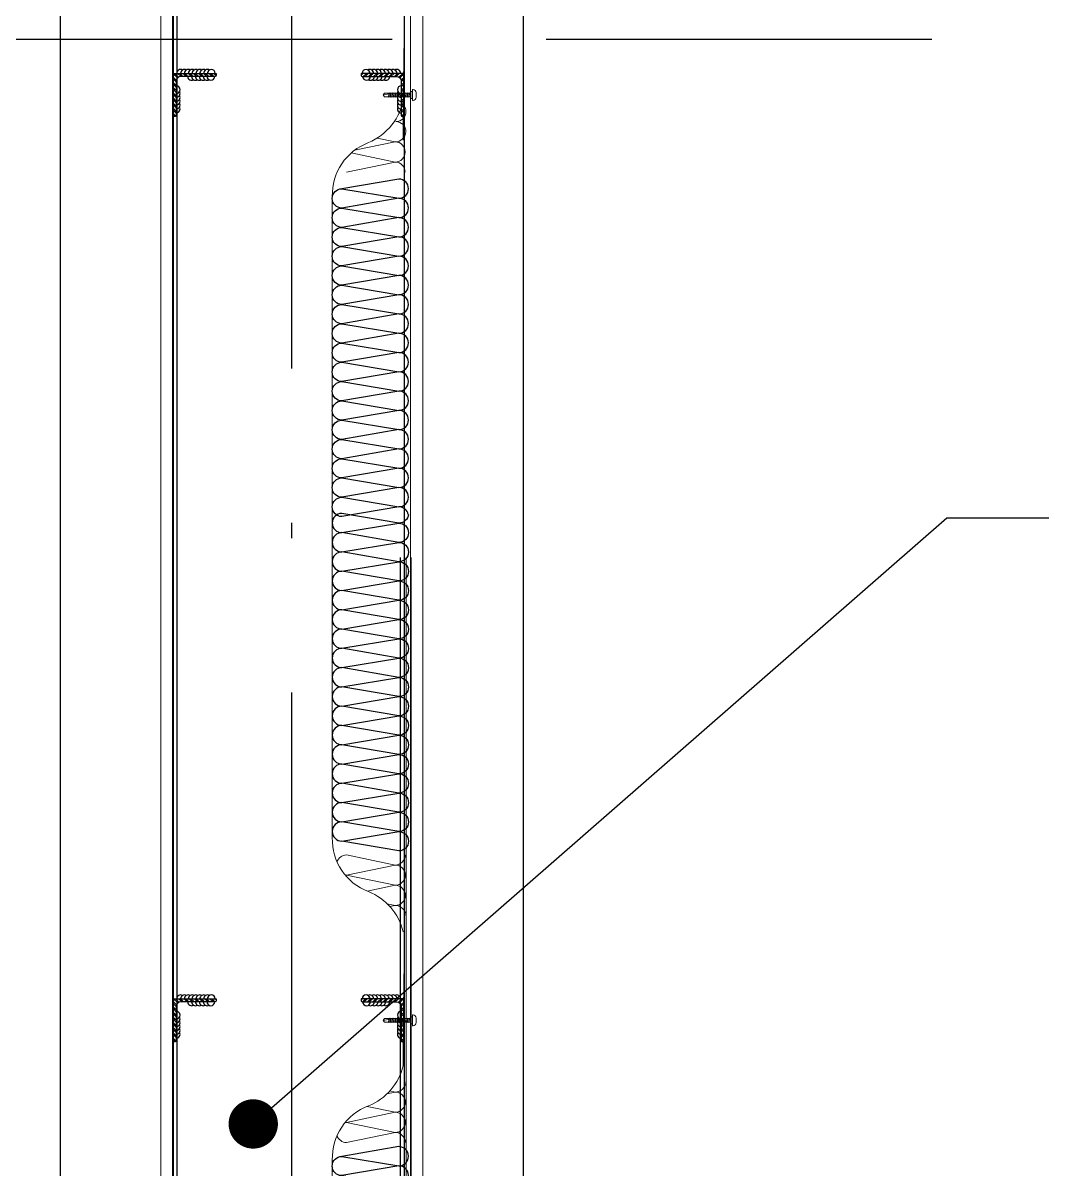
# Model space of a CAD drawing. Extents: x -1899985 to -450366, y 556196 to 2151267.
# Drawn here: x -1703459 to -1702137, y 571293 to 572779 of the extents above; entities that cross this region are included whole.
import ezdxf

# ---------------------------------------------------------------- set-up
doc = ezdxf.new("R2010")
doc.units = 0
doc.header["$LTSCALE"] = 1000
doc.header["$MEASUREMENT"] = 0
for name, pattern in [('__DASH', [0.35, 0.25, -0.1]), ('DOTE', [2.4200000000000004, 2, -0.2, 0.02, -0.2]), ('ZN-DASH', [0.35, 0.25, -0.1])]:
    doc.linetypes.add(name, pattern=pattern)
for name, color, linetype in [('!ZN1-填充-8', 8, 'Continuous'), ('!ZN4-焊缝-8', 8, 'Continuous'), ('!ZN5-钢材投影-40', 40, 'Continuous'), ('!ZN5-钢材断面-2', 2, 'Continuous'), ('!ZN6-虚线-8', 8, 'ZN-DASH'), ('A-AXIS-DOTE', 14, 'DOTE'), ('A-AXIS-SYMB', 3, 'Continuous'), ('A-LIN-V', 9, 'Continuous'), ('COLUMN', 9, 'Continuous'), ('Fill', 8, 'Continuous')]:
    doc.layers.add(name, color=color, linetype=linetype)
doc.layers.add('0_INSULATION', color=252, linetype='Continuous', lineweight=9, transparency=0.2)
doc.layers.add('0_SCREW RIVET', color=4, linetype='Continuous', lineweight=15)
doc.layers.add('彩钢板', color=6, linetype='Continuous', lineweight=15)

# ---------------------------------------------------------------- blocks, each defined once
blk = doc.blocks.new('G$C845E5159')
at = {"layer": 'COLUMN'}
for points in [[(300.0000000009313, 699.9999999990687), (300.0000000006985, -11000.00000000093), (-299.9999999993015, -11000.00000000093), (-299.9999999995343, 699.9999999990687), (300.0000000009313, 699.9999999990687)], [(16800.0000000007, 699.9999999991851), (16800.0000000007, -11000.00000000093), (16200.0000000007, -11000.00000000093), (16200.0000000007, 699.9999999991851), (16800.0000000007, 699.9999999991851)]]:
    blk.add_lwpolyline(points, dxfattribs=at)
blk = doc.blocks.new('ZN-角钢56X56X4')
at = {"layer": '!ZN1-填充-8'}
h = blk.add_hatch(dxfattribs=at)
h.set_pattern_fill('ANSI32', color=256, scale=0.5, style=0)
h.set_pattern_definition([(45, (0, 0), (-3.367596045400933, 3.367596045400933), []), (45, (2.245065, 0), (-3.367596045400933, 3.367596045400933), [])])
edge = h.paths.add_edge_path()
edge.add_line((0, 0), (-1.243449787580175e-14, 56))
edge.add_line((0, 56), (2.66666666666606, 56))
edge.add_arc((2.666666666665151, 54.66666666666515), 1.333333333334849, 359.9999999999609, 89.99999999996089, ccw=False)
edge.add_line((4, 54.66666666666424), (4.00000000000001, 10))
edge.add_arc((10, 10), 6, 180, 270)
edge.add_line((10, 4), (54.66666666666606, 4.00000000000001))
edge.add_arc((54.66666666666515, 2.666666666665151), 1.333333333334849, 359.9999999999609, 89.99999999996089, ccw=False)
edge.add_line((56, 2.666666666664241), (56, 0))
edge.add_line((56, 0), (0, -1.243449787580175e-14))
at = {"layer": '!ZN5-钢材断面-2'}
blk.add_lwpolyline([(0, 0), (0, 56), (2.66666666666606, 56, -0.4142135623730951), (4, 54.66666666666424), (4, 10, 0.4142135623730951), (10, 4), (54.66666666666606, 4, -0.4142135623730951), (56, 2.666666666664241), (56, 0), (0, 0)], format="xyb", dxfattribs=at)
blk = doc.blocks.new('2342432')
at = {"layer": '0_INSULATION'}
for p, q in [((-1752476.222162217, 571392.5077114896), (-1752487.106872022, 571390.2451245631)), ((-1752483.533879833, 571394.0249372249), (-1752476.222162217, 571392.5077114896)), ((-1752512.567488662, 571373.8285616783), (-1752476.217608388, 571366.2857411366)), ((-1752476.217608388, 571366.2857411366), (-1752539.343846043, 571353.1637927708)), ((-1752539.343846043, 571353.1637927708), (-1752476.21305456, 571340.0637707837)), ((-1752476.21305456, 571340.0637707837), (-1752539.339292215, 571326.9418224179)), ((-1752557.82251229, 570885.4520361924), (-1752557.82251229, 571304.499488759)), ((-1752557.82251229, 571298.9105479163), (-1752557.82251229, 570885.4520361924)), ((-1752557.82251229, 570473.2973347078), (-1752557.82251229, 570885.4520361924)), ((-1752539.393938156, 570441.6054666529), (-1752476.263146673, 570428.5054446658)), ((-1752476.263146673, 570428.5054446658), (-1752533.280449516, 570416.653350645)), ((-1752529.075160942, 570413.2432324134), (-1752476.258592844, 570402.2834743129)), ((-1752476.258592844, 570402.2834743129), (-1752499.786543443, 570397.392757483))]:
    blk.add_line(p, q, dxfattribs=at)
for centre, radius, start, end in [((-1752539.406364597, 571444.6588107727), 75.75861058733942, 292.1666433691794, 346.2521164814142), ((-1752485.854372671, 571306.9565950143), 72.01007215283161, 110.2875112846233, 181.9554091079993), ((-1752485.854372671, 570470.8402284525), 72.0100721528292, 178.0445908920007, 249.7124887153767), ((-1752540.959601969, 570332.4043017481), 77.0328910046967, 9.827985264069547, 66.96933935180967)]:
    blk.add_arc(centre, radius, start, end, dxfattribs=at)
at = {"layer": '0_INSULATION', "extrusion": (0, 0, -1)}
for centre, major_axis, ratio, start_param, end_param in [((-1752475.473387921, 571405.8577878777), (-8.381229425083259, -10.65084468578086), 0.9607585218752868, 4.082779993727787, 5.653576320523127), ((-1752476.219885302, 571379.396726313), (-0.002276914641104071, 13.11098517646307), 0.98825321593543, 3.22430970811638e-11, 1.570796326826422), ((-1752476.219885302, 571379.396726313), (-0.002276913998807523, 13.11098517644863), 0.9882532159365272, 1.570796326776899, 3.141592653572465), ((-1752476.215331474, 571353.1747559601), (-0.002276914641104071, 13.11098517646307), 0.98825321593543, 3.22430970811638e-11, 1.570796326826422), ((-1752539.341569129, 571340.0528075944), (-0.002276913227591154, 13.11098517646332), 0.9882532159332102, 6.139661749825465, 6.283185307102736), ((-1752539.346122958, 571366.2747779473), (-0.002276913227591154, 13.11098517646332), 0.9882532159332102, 3.141592653512943, 3.269368162938339), ((-1752476.215331474, 571353.1747559601), (-0.002276913998807523, 13.11098517644863), 0.9882532159365272, 1.570796326776899, 3.141592653572465), ((-1752476.210777646, 571326.9527856073), (-0.002276914641104071, 13.11098517646307), 0.98825321593543, 3.22430970811638e-11, 1.570796326826422), ((-1752539.341569129, 571340.0528075944), (-0.002276913227591154, 13.11098517646332), 0.9882532159332102, 3.141592653512943, 4.40714468953711), ((-1752476.265423587, 570441.6164298422), (-0.002276913998807523, 13.11098517644863), 0.9882532159365272, 1.570796326776899, 3.141592653572465), ((-1752476.260869759, 570415.3944594894), (-0.002276914641104071, 13.11098517646307), 0.98825321593543, 3.22430970811638e-11, 1.570796326826422), ((-1752476.260869759, 570415.3944594894), (-0.002276913998807523, 13.11098517644863), 0.9882532159365272, 1.570796326776899, 3.141592653572465), ((-1752475.505270505, 570388.9335664853), (-8.38537677501672, 10.64778926701664), 0.9607471217953485, 0.6296547296342334, 2.200451056428872), ((-1752475.25631593, 570389.1724891365), (-0.002276913998807523, 13.11098517644863), 0.9882532159365272, 1.570796326776899, 3.141592653572465), ((-1752475.251762102, 570362.9505187835), (-0.002276914641104071, 13.11098517646307), 0.98825321593543, 3.22430970811638e-11, 1.570796326826422), ((-1752475.251762102, 570362.9505187835), (-0.002276913998807523, 13.11098517644863), 0.9882532159365272, 1.570796326776899, 2.416555155843697)]:
    blk.add_ellipse(centre, major_axis=major_axis, ratio=ratio, start_param=start_param, end_param=end_param, dxfattribs=at)
at = {"layer": 'Fill'}
for points in [[(-1752459.074004782, 570885.4520361924, 0.385562676401207), (-1752471.513043955, 570896.7190299229), (-1752545.492588243, 570884.0489539708, -1), (-1752545.492588243, 570909.0489539708), (-1752471.513043955, 570896.7190299229, 1), (-1752471.513043955, 570921.7190299229), (-1752545.492588243, 570909.0489539708, -1), (-1752545.492588243, 570934.0489539708), (-1752471.513043955, 570921.7190299229, 1), (-1752471.513043955, 570946.7190299229), (-1752545.492588243, 570934.0489539708, -1), (-1752545.492588243, 570959.0489539708), (-1752471.513043955, 570946.7190299229, 1), (-1752471.513043955, 570971.7190299229), (-1752545.492588243, 570959.0489539708, -1), (-1752545.492588243, 570984.0489539708), (-1752471.513043955, 570971.7190299229, 1), (-1752471.513043955, 570996.7190299229), (-1752545.492588243, 570984.0489539708, -1), (-1752545.492588243, 571009.0489539708), (-1752471.513043955, 570996.7190299229, 1), (-1752471.513043955, 571021.7190299229), (-1752545.492588243, 571009.0489539708, -1), (-1752545.492588243, 571034.0489539708), (-1752471.513043955, 571021.7190299229, 1), (-1752471.513043955, 571046.7190299229), (-1752545.492588243, 571034.0489539708, -1), (-1752545.492588243, 571059.0489539708), (-1752471.513043955, 571046.7190299229, 1), (-1752471.513043955, 571071.7190299229), (-1752545.492588243, 571059.0489539708, -1), (-1752545.492588243, 571084.0489539708), (-1752471.513043955, 571071.7190299229, 1), (-1752471.513043955, 571096.7190299229), (-1752545.492588243, 571084.0489539708, -1), (-1752545.492588243, 571109.0489539708), (-1752471.513043955, 571096.7190299229, 1), (-1752471.513043955, 571121.7190299229), (-1752545.492588243, 571109.0489539708, -1), (-1752545.492588243, 571134.0489539708), (-1752471.513043955, 571121.7190299229, 1), (-1752471.513043955, 571146.7190299229), (-1752545.492588243, 571134.0489539708, -1), (-1752545.492588243, 571159.0489539708), (-1752471.513043955, 571146.7190299229, 1), (-1752471.513043955, 571171.7190299229), (-1752545.492588243, 571159.0489539708, -1), (-1752545.492588243, 571184.0489539708), (-1752471.513043955, 571171.7190299229, 1), (-1752471.513043955, 571196.7190299229), (-1752545.492588243, 571184.0489539708, -1), (-1752545.492588243, 571209.0489539708), (-1752471.513043955, 571196.7190299229, 1), (-1752471.513043955, 571221.7190299229), (-1752545.492588243, 571209.0489539708, -1), (-1752545.492588243, 571234.0489539708), (-1752471.513043955, 571221.7190299229, 1), (-1752471.513043955, 571246.7190299229), (-1752545.492588243, 571234.0489539708, -1), (-1752545.492588243, 571259.0489539708), (-1752471.513043955, 571246.7190299229, 1), (-1752471.513043955, 571271.7190299229), (-1752545.492588243, 571259.0489539708, -1), (-1752545.492588243, 571284.0489539708), (-1752471.513043955, 571271.7190299229, 1), (-1752471.513043955, 571296.7190299229), (-1752545.492588243, 571284.0489539708, -1), (-1752545.492588243, 571309.0489539708), (-1752471.513043955, 571296.7190299229, 1), (-1752471.513043955, 571321.7190299229), (-1752545.492588243, 571309.0489539708)], [(-1752459.273168057, 570885.4520361924, -0.3555469555555305), (-1752471.513043955, 570875.4888527013), (-1752545.492588243, 570888.1589286533, 1), (-1752545.492588243, 570863.1589286533), (-1752471.513043955, 570875.4888527013, -1), (-1752471.513043955, 570850.4888527013), (-1752545.492588243, 570863.1589286533, 1), (-1752545.492588243, 570838.1589286533), (-1752471.513043955, 570850.4888527013, -1), (-1752471.513043955, 570825.4888527013), (-1752545.492588243, 570838.1589286533, 1), (-1752545.492588243, 570813.1589286533), (-1752471.513043955, 570825.4888527013, -1), (-1752471.513043955, 570800.4888527013), (-1752545.492588243, 570813.1589286533, 1), (-1752545.492588243, 570788.1589286533), (-1752471.513043955, 570800.4888527013, -1), (-1752471.513043955, 570775.4888527013), (-1752545.492588243, 570788.1589286533, 1), (-1752545.492588243, 570763.1589286533), (-1752471.513043955, 570775.4888527013, -1), (-1752471.513043955, 570750.4888527013), (-1752545.492588243, 570763.1589286533, 1), (-1752545.492588243, 570738.1589286533), (-1752471.513043955, 570750.4888527013, -1), (-1752471.513043955, 570725.4888527013), (-1752545.492588243, 570738.1589286533, 1), (-1752545.492588243, 570713.1589286533), (-1752471.513043955, 570725.4888527013, -1), (-1752471.513043955, 570700.4888527013), (-1752545.492588243, 570713.1589286533, 1), (-1752545.492588243, 570688.1589286533), (-1752471.513043955, 570700.4888527013, -1), (-1752471.513043955, 570675.4888527013), (-1752545.492588243, 570688.1589286533, 1), (-1752545.492588243, 570663.1589286533), (-1752471.513043955, 570675.4888527013, -1), (-1752471.513043955, 570650.4888527013), (-1752545.492588243, 570663.1589286533, 1), (-1752545.492588243, 570638.1589286533), (-1752471.513043955, 570650.4888527013, -1), (-1752471.513043955, 570625.4888527013), (-1752545.492588243, 570638.1589286533, 1), (-1752545.492588243, 570613.1589286533), (-1752471.513043955, 570625.4888527013, -1), (-1752471.513043955, 570600.4888527013), (-1752545.492588243, 570613.1589286533, 1), (-1752545.492588243, 570588.1589286533), (-1752471.513043955, 570600.4888527013, -1), (-1752471.513043955, 570575.4888527013), (-1752545.492588243, 570588.1589286533, 1), (-1752545.492588243, 570563.1589286533), (-1752471.513043955, 570575.4888527013, -1), (-1752471.513043955, 570550.4888527013), (-1752545.492588243, 570563.1589286533, 1), (-1752545.492588243, 570538.1589286533), (-1752471.513043955, 570550.4888527013, -1), (-1752471.513043955, 570525.4888527013), (-1752545.492588243, 570538.1589286533, 1), (-1752545.492588243, 570513.1589286533), (-1752471.513043955, 570525.4888527013, -1), (-1752471.513043955, 570500.4888527013), (-1752545.492588243, 570513.1589286533, 1), (-1752545.492588243, 570488.1589286533), (-1752471.513043955, 570500.4888527013, -1), (-1752471.513043955, 570475.4888527013), (-1752545.492588243, 570488.1589286533, 1), (-1752545.492588243, 570463.1589286533), (-1752471.513043955, 570475.4888527013, -1), (-1752471.513043955, 570450.4888527013), (-1752545.492588243, 570463.1589286533)]]:
    blk.add_lwpolyline(points, format="xyb", dxfattribs=at)
blk = doc.blocks.new('53456465')
at = {"layer": '!ZN4-焊缝-8', "color": 8, "ltscale": 20}
for centre, radius, start, end in [((-1752704.726505566, 572932.6699724447), 4.999999999990565, 60.00000000160605, 180), ((-1752699.726505566, 572932.6699724447), 4.999999999990565, 60.00000000160605, 180), ((-1752699.726505566, 572932.6699724447), 4.999999999985448, 119.9999999983939, 180), ((-1752694.726505566, 572932.6699724447), 4.999999999990565, 60.00000000160605, 180), ((-1752694.726505566, 572932.6699724447), 4.999999999985448, 119.9999999983939, 180), ((-1752689.726505566, 572932.6699724447), 4.999999999990565, 60.00000000160605, 180), ((-1752689.726505566, 572932.6699724447), 4.999999999985448, 119.9999999983939, 180), ((-1752684.726505566, 572932.6699724447), 4.999999999990565, 60.00000000160605, 180), ((-1752684.726505566, 572932.6699724447), 4.999999999985448, 119.9999999983939, 180), ((-1752679.726505566, 572932.6699724447), 4.999999999990565, 60.00000000160605, 180), ((-1752679.726505566, 572932.6699724447), 4.999999999985448, 119.9999999983939, 180), ((-1752674.726505566, 572932.6699724447), 4.999999999990565, 60.00000000160605, 180), ((-1752674.726505566, 572932.6699724447), 4.999999999985448, 119.9999999983939, 180), ((-1752669.726505566, 572932.6699724447), 4.999999999990565, 60.00000000160605, 180), ((-1752669.726505566, 572932.6699724447), 5, 119.9999999983939, 180), ((-1752664.726505566, 572932.6699724447), 5, 0, 180), ((-1752664.726505566, 572932.6699724447), 5, 119.9999999983939, 180), ((-1752464.072858021, 572932.6699724447), 5, 0, 180), ((-1752459.072858021, 572932.6699724447), 4.999999999990565, 0, 119.9999999983939), ((-1752464.072858021, 572932.6699724447), 5, 0, 60.00000000160605), ((-1752454.072858021, 572932.6699724447), 4.999999999990565, 0, 119.9999999983939), ((-1752459.072858021, 572932.6699724447), 5, 0, 60.00000000160605), ((-1752449.072858021, 572932.6699724447), 4.999999999990565, 0, 119.9999999983939), ((-1752454.072858021, 572932.6699724447), 4.999999999985448, 0, 60.00000000160605), ((-1752444.072858021, 572932.6699724447), 4.999999999990565, 0, 119.9999999983939), ((-1752449.072858021, 572932.6699724447), 4.999999999985448, 0, 60.00000000160605), ((-1752439.072858021, 572932.6699724447), 4.999999999990565, 0, 119.9999999983939), ((-1752444.072858021, 572932.6699724447), 4.999999999985448, 0, 60.00000000160605), ((-1752434.072858021, 572932.6699724447), 4.999999999990565, 0, 119.9999999983939), ((-1752439.072858021, 572932.6699724447), 4.999999999985448, 0, 60.00000000160605), ((-1752429.072858021, 572932.6699724447), 4.999999999990565, 0, 119.9999999983939), ((-1752434.072858021, 572932.6699724447), 4.999999999985448, 0, 60.00000000160605), ((-1752424.072858021, 572932.6699724447), 4.999999999990565, 0, 119.9999999983939), ((-1752429.072858021, 572932.6699724447), 4.999999999985448, 0, 60.00000000160605), ((-1752710.399681794, 572911.4746592753), 5, 270, 90), ((-1752690.318592439, 572928.6699724447), 4.999999999990565, 180, 299.9999999983936), ((-1752685.318592439, 572928.6699724447), 4.999999999990565, 180, 299.9999999983936), ((-1752685.318592439, 572928.6699724447), 5, 180, 240.0000000016064), ((-1752680.318592439, 572928.6699724447), 4.999999999990565, 180, 299.9999999983936), ((-1752680.318592439, 572928.6699724447), 5, 180, 240.0000000016064), ((-1752675.318592439, 572928.6699724447), 4.999999999990565, 180, 299.9999999983936), ((-1752675.318592439, 572928.6699724447), 5, 180, 240.0000000016064), ((-1752670.318592439, 572928.6699724447), 4.999999999990565, 180, 299.9999999983936), ((-1752670.318592439, 572928.6699724447), 5, 180, 240.0000000016064), ((-1752665.318592439, 572928.6699724447), 5, 180, 0), ((-1752665.318592439, 572928.6699724447), 5, 180, 240.0000000016064), ((-1752463.480771148, 572928.6699724447), 5, 180, 0), ((-1752463.480771148, 572928.6699724447), 5, 299.9999999983936, 0), ((-1752458.480771148, 572928.6699724447), 4.999999999990565, 240.0000000016064, 0), ((-1752458.480771148, 572928.6699724447), 5, 299.9999999983936, 0), ((-1752453.480771148, 572928.6699724447), 4.999999999990565, 240.0000000016064, 0), ((-1752453.480771148, 572928.6699724447), 5, 299.9999999983936, 0), ((-1752448.480771148, 572928.6699724447), 4.999999999990565, 240.0000000016064, 0), ((-1752448.480771148, 572928.6699724447), 5, 299.9999999983936, 0), ((-1752443.480771148, 572928.6699724447), 4.999999999990565, 240.0000000016064, 0), ((-1752443.480771148, 572928.6699724447), 5, 299.9999999983936, 0), ((-1752438.480771148, 572928.6699724447), 4.999999999990565, 240.0000000016064, 0), ((-1752418.399681794, 572911.4746592753), 5, 90, 270), ((-1752710.399681794, 572911.4746592753), 4.999999999985448, 270, 330.0000000016095), ((-1752710.399681794, 572906.4746592753), 4.999999999990565, 270, 29.99999999839051), ((-1752710.399681794, 572906.4746592753), 4.999999999985448, 270, 330.0000000016095), ((-1752710.399681794, 572901.4746592753), 4.999999999990565, 270, 29.99999999839051), ((-1752418.399681794, 572906.4746592753), 4.999999999990565, 150.0000000016095, 270), ((-1752418.399681794, 572901.4746592753), 4.999999999990565, 150.0000000016095, 270), ((-1752418.399681794, 572911.4746592753), 4.999999999985448, 209.9999999983905, 270), ((-1752418.399681794, 572906.4746592753), 4.999999999985448, 209.9999999983905, 270), ((-1752710.399681794, 572901.4746592753), 4.999999999985448, 270, 330.0000000016095), ((-1752710.399681794, 572896.4746592753), 4.999999999990565, 270, 29.99999999839051), ((-1752710.399681794, 572896.4746592753), 4.999999999985448, 270, 330.0000000016095), ((-1752710.399681794, 572891.4746592753), 4.999999999990565, 270, 29.99999999839051), ((-1752710.399681794, 572891.4746592753), 4.999999999985448, 270, 330.0000000016095), ((-1752710.399681794, 572886.4746592753), 4.999999999990565, 270, 29.99999999839051), ((-1752418.399681794, 572896.4746592753), 4.999999999990565, 150.0000000016095, 270), ((-1752418.399681794, 572891.4746592753), 4.999999999990565, 150.0000000016095, 270), ((-1752418.399681794, 572886.4746592753), 4.999999999990565, 150.0000000016095, 270), ((-1752418.399681794, 572901.4746592753), 4.999999999985448, 209.9999999983905, 270), ((-1752418.399681794, 572896.4746592753), 4.999999999985448, 209.9999999983905, 270), ((-1752418.399681794, 572891.4746592753), 4.999999999985448, 209.9999999983905, 270), ((-1752704.726505566, 571732.6699724447), 4.999999999990565, 60.00000000160711, 180), ((-1752699.726505566, 571732.6699724447), 4.999999999990565, 60.00000000160711, 180), ((-1752699.726505566, 571732.6699724447), 4.999999999985448, 119.9999999983929, 180), ((-1752694.726505566, 571732.6699724447), 4.999999999990565, 60.00000000160711, 180), ((-1752694.726505566, 571732.6699724447), 4.999999999985448, 119.9999999983929, 180), ((-1752690.318592439, 571728.6699724447), 4.999999999990565, 180, 299.9999999983929), ((-1752689.726505566, 571732.6699724447), 4.999999999990565, 60.00000000160711, 180), ((-1752689.726505566, 571732.6699724447), 4.999999999985448, 119.9999999983929, 180), ((-1752685.318592439, 571728.6699724447), 4.999999999990565, 180, 299.9999999983929), ((-1752685.318592439, 571728.6699724447), 5, 180, 240.0000000016071), ((-1752684.726505566, 571732.6699724447), 4.999999999990565, 60.00000000160711, 180), ((-1752684.726505566, 571732.6699724447), 4.999999999985448, 119.9999999983929, 180), ((-1752680.318592439, 571728.6699724447), 4.999999999990565, 180, 299.9999999983929), ((-1752680.318592439, 571728.6699724447), 5, 180, 240.0000000016071), ((-1752679.726505566, 571732.6699724447), 4.999999999990565, 60.00000000160711, 180), ((-1752679.726505566, 571732.6699724447), 4.999999999985448, 119.9999999983929, 180), ((-1752675.318592439, 571728.6699724447), 4.999999999990565, 180, 299.9999999983929), ((-1752675.318592439, 571728.6699724447), 5, 180, 240.0000000016071), ((-1752674.726505566, 571732.6699724447), 4.999999999990565, 60.00000000160711, 180), ((-1752674.726505566, 571732.6699724447), 4.999999999985448, 119.9999999983929, 180), ((-1752670.318592439, 571728.6699724447), 4.999999999990565, 180, 299.9999999983929), ((-1752670.318592439, 571728.6699724447), 5, 180, 240.0000000016071), ((-1752669.726505566, 571732.6699724447), 4.999999999990565, 60.00000000160711, 180), ((-1752669.726505566, 571732.6699724447), 5, 119.9999999983929, 180), ((-1752665.318592439, 571728.6699724447), 5, 180, 0), ((-1752665.318592439, 571728.6699724447), 5, 180, 240.0000000016071), ((-1752664.726505566, 571732.6699724447), 5, 0, 180), ((-1752664.726505566, 571732.6699724447), 5, 119.9999999983929, 180), ((-1752464.072858021, 571732.6699724447), 5, 0, 180), ((-1752463.480771148, 571728.6699724447), 5, 180, 0), ((-1752459.072858021, 571732.6699724447), 4.999999999990565, 0, 119.9999999983929), ((-1752464.072858021, 571732.6699724447), 5, 0, 60.00000000160711), ((-1752463.480771148, 571728.6699724447), 5, 299.9999999983929, 0), ((-1752458.480771148, 571728.6699724447), 4.999999999990565, 240.0000000016071, 0), ((-1752454.072858021, 571732.6699724447), 4.999999999990565, 0, 119.9999999983929), ((-1752459.072858021, 571732.6699724447), 5, 0, 60.00000000160711), ((-1752458.480771148, 571728.6699724447), 5, 299.9999999983929, 0), ((-1752453.480771148, 571728.6699724447), 4.999999999990565, 240.0000000016071, 0), ((-1752449.072858021, 571732.6699724447), 4.999999999990565, 0, 119.9999999983929), ((-1752454.072858021, 571732.6699724447), 4.999999999985448, 0, 60.00000000160711), ((-1752453.480771148, 571728.6699724447), 5, 299.9999999983929, 0), ((-1752448.480771148, 571728.6699724447), 4.999999999990565, 240.0000000016071, 0), ((-1752444.072858021, 571732.6699724447), 4.999999999990565, 0, 119.9999999983929), ((-1752449.072858021, 571732.6699724447), 4.999999999985448, 0, 60.00000000160711), ((-1752448.480771148, 571728.6699724447), 5, 299.9999999983929, 0), ((-1752443.480771148, 571728.6699724447), 4.999999999990565, 240.0000000016071, 0), ((-1752439.072858021, 571732.6699724447), 4.999999999990565, 0, 119.9999999983929), ((-1752444.072858021, 571732.6699724447), 4.999999999985448, 0, 60.00000000160711), ((-1752443.480771148, 571728.6699724447), 5, 299.9999999983929, 0), ((-1752438.480771148, 571728.6699724447), 4.999999999990565, 240.0000000016071, 0), ((-1752434.072858021, 571732.6699724447), 4.999999999990565, 0, 119.9999999983929), ((-1752439.072858021, 571732.6699724447), 4.999999999985448, 0, 60.00000000160711), ((-1752429.072858021, 571732.6699724447), 4.999999999990565, 0, 119.9999999983929), ((-1752434.072858021, 571732.6699724447), 4.999999999985448, 0, 60.00000000160711), ((-1752424.072858021, 571732.6699724447), 4.999999999990565, 0, 119.9999999983929), ((-1752429.072858021, 571732.6699724447), 4.999999999985448, 0, 60.00000000160711), ((-1752710.399681794, 571711.4746592753), 5, 270, 90), ((-1752418.399681794, 571711.4746592753), 5, 90, 270), ((-1752710.399681794, 571711.4746592753), 4.999999999985448, 270, 330.0000000016076), ((-1752710.399681794, 571706.4746592753), 4.999999999990565, 270, 29.99999999839233), ((-1752710.399681794, 571706.4746592753), 4.999999999985448, 270, 330.0000000016076), ((-1752710.399681794, 571701.4746592753), 4.999999999990565, 270, 29.99999999839233), ((-1752710.399681794, 571701.4746592753), 4.999999999985448, 270, 330.0000000016076), ((-1752710.399681794, 571696.4746592753), 4.999999999990565, 270, 29.99999999839233), ((-1752418.399681794, 571706.4746592753), 4.999999999990565, 150.0000000016077, 270), ((-1752418.399681794, 571701.4746592753), 4.999999999990565, 150.0000000016077, 270), ((-1752418.399681794, 571696.4746592753), 4.999999999990565, 150.0000000016077, 270), ((-1752418.399681794, 571711.4746592753), 4.999999999985448, 209.9999999983923, 270), ((-1752418.399681794, 571706.4746592753), 4.999999999985448, 209.9999999983923, 270), ((-1752418.399681794, 571701.4746592753), 4.999999999985448, 209.9999999983923, 270), ((-1752710.399681794, 571696.4746592753), 4.999999999985448, 270, 330.0000000016076), ((-1752710.399681794, 571691.4746592753), 4.999999999990565, 270, 29.99999999839233), ((-1752710.399681794, 571691.4746592753), 4.999999999985448, 270, 330.0000000016076), ((-1752710.399681794, 571686.4746592753), 4.999999999990565, 270, 29.99999999839233), ((-1752418.399681794, 571691.4746592753), 4.999999999990565, 150.0000000016077, 270), ((-1752418.399681794, 571686.4746592753), 4.999999999990565, 150.0000000016077, 270), ((-1752418.399681794, 571696.4746592753), 4.999999999985448, 209.9999999983923, 270), ((-1752418.399681794, 571691.4746592753), 4.999999999985448, 209.9999999983923, 270)]:
    blk.add_arc(centre, radius, start, end, dxfattribs=at)
at = {"layer": '!ZN5-钢材投影-40'}
for p, q in [((-1752714.399681794, 578848.6699628157), (-1752714.399681797, 572304.6699724447)), ((-1752414.399681796, 572304.6699724447), (-1752414.399681794, 578848.6699628157)), ((-1752714.399681794, 572304.6699724447), (-1752714.399681794, 571104.6699724447)), ((-1752414.399681794, 571104.6699724447), (-1752414.399681794, 572304.6699724447))]:
    blk.add_line(p, q, dxfattribs=at)
at = {"layer": '!ZN6-虚线-8', "ltscale": 30}
for p, q in [((-1752714.999681794, 578848.6699628157), (-1752714.999681794, 572304.6699724447)), ((-1752709.399681794, 578848.6699628157), (-1752709.399681796, 572304.6699724447)), ((-1752714.999681794, 572304.6699724447), (-1752714.999681794, 571104.6699724447)), ((-1752709.399681794, 572304.6699724447), (-1752709.399681794, 571104.6699724447)), ((-1752419.399681794, 571104.6699724447), (-1752419.399681794, 572304.6699724447)), ((-1752405.799681794, 572304.6699724447), (-1752405.799681794, 571104.6699724447))]:
    blk.add_line(p, q, dxfattribs=at)
at = {"layer": '0_INSULATION'}
for p, q in [((-1752415.81817425, 572845.8727123677), (-1752415.057196391, 572964.7710427609)), ((-1752411.822512668, 572304.6699724447), (-1752411.822512668, 571104.6699724447)), ((-1752415.81817425, 571645.8727123677), (-1752415.057196391, 571764.7710427609))]:
    blk.add_line(p, q, dxfattribs=at)
at = {"layer": '0_SCREW RIVET'}
for p, q in [((-1752441.799681794, 572904.6699724447), (-1752439.99858453, 572906.9206800027)), ((-1752440.000212722, 572902.4199724447), (-1752441.799681794, 572904.6699724447)), ((-1752434.988808247, 572902.4199724447), (-1752440.000212722, 572902.4199724447)), ((-1752434.594456748, 572906.9199724447), (-1752439.999150743, 572906.9199724447)), ((-1752432.780474348, 572902.4199724874), (-1752434.486892004, 572902.4199724445)), ((-1752432.386122849, 572906.9199724874), (-1752434.092540505, 572906.9199724445)), ((-1752430.572141158, 572902.4199714265), (-1752432.278558207, 572902.4199713246)), ((-1752430.17778966, 572906.9199714265), (-1752431.884206708, 572906.9199713246)), ((-1752428.363807867, 572902.4199715282), (-1752430.070224916, 572902.4199714265)), ((-1752427.969456369, 572906.9199715282), (-1752429.675873417, 572906.9199714265)), ((-1752426.155474576, 572902.4199716301), (-1752427.861891625, 572902.4199715282)), ((-1752425.761123077, 572906.9199716301), (-1752427.467540126, 572906.9199715282)), ((-1752423.947141285, 572902.4199717318), (-1752425.653558333, 572902.4199716301)), ((-1752423.552789786, 572906.9199717318), (-1752425.259206835, 572906.9199716301)), ((-1752421.738807994, 572902.4199718337), (-1752423.445225042, 572902.4199717318)), ((-1752421.344456495, 572906.9199718337), (-1752423.050873543, 572906.9199717318)), ((-1752419.530474703, 572902.4199719355), (-1752421.236891751, 572902.4199718337)), ((-1752419.136123204, 572906.9199719355), (-1752420.842540252, 572906.9199718337)), ((-1752417.322141411, 572902.4199720373), (-1752419.02855846, 572902.4199719355)), ((-1752416.927789913, 572906.9199720373), (-1752418.634206961, 572906.9199719355)), ((-1752415.11380812, 572902.4199721392), (-1752416.820225169, 572902.4199720373)), ((-1752414.719456622, 572906.9199721392), (-1752416.42587367, 572906.9199720373)), ((-1752412.905474829, 572902.4199722409), (-1752414.611891877, 572902.4199721392)), ((-1752412.511123331, 572906.9199722409), (-1752414.217540379, 572906.9199721392)), ((-1752410.697141538, 572902.4199723428), (-1752412.403558586, 572902.4199722409)), ((-1752410.302790039, 572906.9199723428), (-1752412.009207088, 572906.9199722409)), ((-1752408.488808247, 572902.4199724447), (-1752410.195225295, 572902.4199723428)), ((-1752408.094456748, 572906.9199724445), (-1752409.800873796, 572906.9199723428)), ((-1752405.799681794, 572902.4199724447), (-1752407.986892004, 572902.4199724445)), ((-1752405.799681794, 572906.9199724447), (-1752407.592540505, 572906.9199724445)), ((-1752441.799681794, 571704.6699724447), (-1752439.99858453, 571706.9206800027)), ((-1752440.000212722, 571702.4199724447), (-1752441.799681794, 571704.6699724447)), ((-1752434.988808247, 571702.4199724447), (-1752440.000212722, 571702.4199724447)), ((-1752434.594456748, 571706.9199724447), (-1752439.999150743, 571706.9199724447)), ((-1752432.780474348, 571702.4199724874), (-1752434.486892004, 571702.4199724445)), ((-1752432.386122849, 571706.9199724874), (-1752434.092540505, 571706.9199724445)), ((-1752430.572141158, 571702.4199714265), (-1752432.278558207, 571702.4199713246)), ((-1752430.17778966, 571706.9199714265), (-1752431.884206708, 571706.9199713246)), ((-1752428.363807867, 571702.4199715282), (-1752430.070224916, 571702.4199714265)), ((-1752427.969456369, 571706.9199715282), (-1752429.675873417, 571706.9199714265)), ((-1752426.155474576, 571702.4199716301), (-1752427.861891625, 571702.4199715282)), ((-1752425.761123077, 571706.9199716301), (-1752427.467540126, 571706.9199715282)), ((-1752423.947141285, 571702.4199717318), (-1752425.653558333, 571702.4199716301)), ((-1752423.552789786, 571706.9199717318), (-1752425.259206835, 571706.9199716301)), ((-1752421.738807994, 571702.4199718337), (-1752423.445225042, 571702.4199717318)), ((-1752421.344456495, 571706.9199718337), (-1752423.050873543, 571706.9199717318)), ((-1752419.530474703, 571702.4199719355), (-1752421.236891751, 571702.4199718337)), ((-1752419.136123204, 571706.9199719355), (-1752420.842540252, 571706.9199718337)), ((-1752417.322141411, 571702.4199720373), (-1752419.02855846, 571702.4199719355)), ((-1752416.927789913, 571706.9199720373), (-1752418.634206961, 571706.9199719355)), ((-1752415.11380812, 571702.4199721392), (-1752416.820225169, 571702.4199720373)), ((-1752414.719456622, 571706.9199721392), (-1752416.42587367, 571706.9199720373)), ((-1752412.905474829, 571702.4199722409), (-1752414.611891877, 571702.4199721392)), ((-1752412.511123331, 571706.9199722409), (-1752414.217540379, 571706.9199721392)), ((-1752410.697141538, 571702.4199723428), (-1752412.403558586, 571702.4199722409)), ((-1752410.302790039, 571706.9199723428), (-1752412.009207088, 571706.9199722409)), ((-1752408.488808247, 571702.4199724447), (-1752410.195225295, 571702.4199723428)), ((-1752408.094456748, 571706.9199724445), (-1752409.800873796, 571706.9199723428)), ((-1752405.799681794, 571702.4199724447), (-1752407.986892004, 571702.4199724445)), ((-1752405.799681794, 571706.9199724447), (-1752407.592540505, 571706.9199724445))]:
    blk.add_line(p, q, dxfattribs=at)
for points in [[(-1752441.799681794, 572904.6699724447), (-1752433.173856894, 572906.0139262995), (-1752434.608127629, 572906.6519755268), (-1752434.64260725, 572906.6225942735), (-1752435.105577356, 572906.9202060349)], [(-1752434.185756969, 572905.8562663628), (-1752434.486892004, 572902.4199724445), (-1752434.781666959, 572901.9199724447), (-1752434.988808247, 572902.4199724447), (-1752434.694621161, 572905.7769823524)], [(-1752434.134490646, 572906.441273528), (-1752434.092540505, 572906.9199724445), (-1752434.299681794, 572907.4199724447), (-1752434.594456748, 572906.9199724447), (-1752434.618734365, 572906.6429371677)], [(-1752441.799681794, 571704.6699724447), (-1752433.173856894, 571706.0139262995), (-1752434.608127629, 571706.6519755268), (-1752434.64260725, 571706.6225942735), (-1752435.105577356, 571706.9202060349)], [(-1752434.185756969, 571705.8562663628), (-1752434.486892004, 571702.4199724445), (-1752434.781666959, 571701.9199724447), (-1752434.988808247, 571702.4199724447), (-1752434.694621161, 571705.7769823524)], [(-1752434.134490646, 571706.441273528), (-1752434.092540505, 571706.9199724445), (-1752434.299681794, 571707.4199724447), (-1752434.594456748, 571706.9199724447), (-1752434.618734365, 571706.6429371677)]]:
    blk.add_lwpolyline(points, dxfattribs=at)
for points in [[(-1752432.78047445, 572902.4199713246), (-1752432.386122951, 572906.9199713246), (-1752432.091347996, 572907.4199713246), (-1752431.884206708, 572906.9199713246), (-1752432.278558207, 572902.4199713246), (-1752432.573333161, 572901.9199713246)], [(-1752430.572141158, 572902.4199714265), (-1752430.17778966, 572906.9199714265), (-1752429.883014705, 572907.4199714265), (-1752429.675873417, 572906.9199714265), (-1752430.070224916, 572902.4199714265), (-1752430.36499987, 572901.9199714265)], [(-1752428.363807867, 572902.4199715282), (-1752427.969456369, 572906.9199715282), (-1752427.674681414, 572907.4199715282), (-1752427.467540126, 572906.9199715282), (-1752427.861891625, 572902.4199715282), (-1752428.156666579, 572901.9199715282)], [(-1752426.155474576, 572902.4199716301), (-1752425.761123077, 572906.9199716301), (-1752425.466348123, 572907.4199716301), (-1752425.259206835, 572906.9199716301), (-1752425.653558333, 572902.4199716301), (-1752425.948333288, 572901.9199716301)], [(-1752423.947141285, 572902.419971732), (-1752423.552789786, 572906.9199717318), (-1752423.258014832, 572907.4199717318), (-1752423.050873543, 572906.9199717318), (-1752423.445225042, 572902.4199717318), (-1752423.739999997, 572901.9199717318)], [(-1752421.738807994, 572902.4199718337), (-1752421.344456495, 572906.9199718337), (-1752421.049681541, 572907.4199718337), (-1752420.842540252, 572906.9199718337), (-1752421.236891751, 572902.4199718337), (-1752421.531666706, 572901.9199718337)], [(-1752419.530474703, 572902.4199719356), (-1752419.136123204, 572906.9199719355), (-1752418.841348249, 572907.4199719355), (-1752418.634206961, 572906.9199719355), (-1752419.02855846, 572902.4199719355), (-1752419.323333415, 572901.9199719355)], [(-1752417.322141411, 572902.4199720373), (-1752416.927789913, 572906.9199720373), (-1752416.633014958, 572907.4199720373), (-1752416.42587367, 572906.9199720373), (-1752416.820225169, 572902.4199720373), (-1752417.115000123, 572901.9199720373)], [(-1752415.11380812, 572902.4199721392), (-1752414.719456622, 572906.9199721392), (-1752414.424681667, 572907.4199721392), (-1752414.217540379, 572906.9199721392), (-1752414.611891877, 572902.4199721392), (-1752414.906666832, 572901.9199721392)], [(-1752412.905474829, 572902.4199722409), (-1752412.511123331, 572906.9199722409), (-1752412.216348376, 572907.4199722409), (-1752412.009207088, 572906.9199722409), (-1752412.403558586, 572902.4199722409), (-1752412.698333541, 572901.9199722409)], [(-1752410.697141538, 572902.4199723428), (-1752410.302790039, 572906.9199723428), (-1752410.008015085, 572907.4199723428), (-1752409.800873796, 572906.9199723428), (-1752410.195225295, 572902.4199723428), (-1752410.49000025, 572901.9199723428)], [(-1752408.488808247, 572902.4199724447), (-1752408.094456748, 572906.9199724445), (-1752407.799681794, 572907.4199724445), (-1752407.592540505, 572906.9199724445), (-1752407.986892004, 572902.4199724445), (-1752408.281666959, 572901.9199724445)], [(-1752403.799681794, 572900.1699724445), (-1752403.799681794, 572909.1699724445), (-1752405.799681794, 572909.1699724447), (-1752405.799681794, 572900.1699724445)], [(-1752432.78047445, 571702.4199713246), (-1752432.386122951, 571706.9199713246), (-1752432.091347996, 571707.4199713246), (-1752431.884206708, 571706.9199713246), (-1752432.278558207, 571702.4199713246), (-1752432.573333161, 571701.9199713246)], [(-1752430.572141158, 571702.4199714265), (-1752430.17778966, 571706.9199714265), (-1752429.883014705, 571707.4199714265), (-1752429.675873417, 571706.9199714265), (-1752430.070224916, 571702.4199714265), (-1752430.36499987, 571701.9199714265)], [(-1752428.363807867, 571702.4199715282), (-1752427.969456369, 571706.9199715282), (-1752427.674681414, 571707.4199715282), (-1752427.467540126, 571706.9199715282), (-1752427.861891625, 571702.4199715282), (-1752428.156666579, 571701.9199715282)], [(-1752426.155474576, 571702.4199716301), (-1752425.761123077, 571706.9199716301), (-1752425.466348123, 571707.4199716301), (-1752425.259206835, 571706.9199716301), (-1752425.653558333, 571702.4199716301), (-1752425.948333288, 571701.9199716301)], [(-1752423.947141285, 571702.419971732), (-1752423.552789786, 571706.9199717318), (-1752423.258014832, 571707.4199717318), (-1752423.050873543, 571706.9199717318), (-1752423.445225042, 571702.4199717318), (-1752423.739999997, 571701.9199717318)], [(-1752421.738807994, 571702.4199718337), (-1752421.344456495, 571706.9199718337), (-1752421.049681541, 571707.4199718337), (-1752420.842540252, 571706.9199718337), (-1752421.236891751, 571702.4199718337), (-1752421.531666706, 571701.9199718337)], [(-1752419.530474703, 571702.4199719356), (-1752419.136123204, 571706.9199719355), (-1752418.841348249, 571707.4199719355), (-1752418.634206961, 571706.9199719355), (-1752419.02855846, 571702.4199719355), (-1752419.323333415, 571701.9199719355)], [(-1752417.322141411, 571702.4199720373), (-1752416.927789913, 571706.9199720373), (-1752416.633014958, 571707.4199720373), (-1752416.42587367, 571706.9199720373), (-1752416.820225169, 571702.4199720373), (-1752417.115000123, 571701.9199720373)], [(-1752415.11380812, 571702.4199721392), (-1752414.719456622, 571706.9199721392), (-1752414.424681667, 571707.4199721392), (-1752414.217540379, 571706.9199721392), (-1752414.611891877, 571702.4199721392), (-1752414.906666832, 571701.9199721392)], [(-1752412.905474829, 571702.4199722409), (-1752412.511123331, 571706.9199722409), (-1752412.216348376, 571707.4199722409), (-1752412.009207088, 571706.9199722409), (-1752412.403558586, 571702.4199722409), (-1752412.698333541, 571701.9199722409)], [(-1752410.697141538, 571702.4199723428), (-1752410.302790039, 571706.9199723428), (-1752410.008015085, 571707.4199723428), (-1752409.800873796, 571706.9199723428), (-1752410.195225295, 571702.4199723428), (-1752410.49000025, 571701.9199723428)], [(-1752408.488808247, 571702.4199724447), (-1752408.094456748, 571706.9199724445), (-1752407.799681794, 571707.4199724445), (-1752407.592540505, 571706.9199724445), (-1752407.986892004, 571702.4199724445), (-1752408.281666959, 571701.9199724445)], [(-1752403.799681794, 571700.1699724445), (-1752403.799681794, 571709.1699724445), (-1752405.799681794, 571709.1699724447), (-1752405.799681794, 571700.1699724445)]]:
    blk.add_lwpolyline(points, close=True, dxfattribs=at)
for points in [[(-1752403.063991035, 572897.6699724447, 0.4142135623730904), (-1752399.063991035, 572901.6699724445), (-1752399.063991035, 572907.6699724445, 0.4142135623731018), (-1752403.063991035, 572911.6699724447), (-1752403.049681794, 572911.6699724445), (-1752403.799681794, 572911.6699724445), (-1752403.799681794, 572897.6699724445), (-1752403.049681794, 572897.6699724445)], [(-1752403.063991035, 571697.6699724447, 0.4142135623730904), (-1752399.063991035, 571701.6699724445), (-1752399.063991035, 571707.6699724445, 0.4142135623731018), (-1752403.063991035, 571711.6699724447), (-1752403.049681794, 571711.6699724445), (-1752403.799681794, 571711.6699724445), (-1752403.799681794, 571697.6699724445), (-1752403.049681794, 571697.6699724445)]]:
    blk.add_lwpolyline(points, format="xyb", close=True, dxfattribs=at)
at = {"layer": 'A-AXIS-SYMB'}
for p, q in [((-1752610.399681416, 571570.3211565695), (-1751710.629029419, 572356.4930199492)), ((-1752610.399681416, 571570.3211565695), (-1751710.629029419, 572356.4930199492)), ((-1751710.629029419, 572356.4930199492), (-1749783.39993411, 572356.4930199492))]:
    blk.add_line(p, q, dxfattribs=at)
at = {"layer": 'A-AXIS-SYMB', "const_width": 32}
blk.add_lwpolyline([(-1752622.448387504, 571559.7936363672, 1), (-1752598.350975328, 571580.8486767719, 1)], format="xyb", close=True, dxfattribs=at)
blk.add_lwpolyline([(-1752622.448387504, 571559.7936363672, 1), (-1752598.350975328, 571580.8486767719, 1)], format="xyb", close=True, dxfattribs=at)
at = {"layer": '彩钢板'}
for p, q in [((-1752730.399681794, 578848.6699628157), (-1752730.399681794, 572304.6699724447)), ((-1752714.399681794, 578848.6699628157), (-1752714.399681794, 572304.6699724447)), ((-1752406.399681794, 578848.6699628157), (-1752406.399681794, 572304.6699724447)), ((-1752390.399681794, 578848.6699628157), (-1752390.399681794, 572304.6699724447)), ((-1752730.399681794, 572304.6699724447), (-1752730.399681794, 571104.6699724447)), ((-1752714.399681794, 572304.6699724447), (-1752714.399681794, 571104.6699724447)), ((-1752406.399681794, 572304.6699724447), (-1752406.399681794, 571104.6699724447)), ((-1752390.399681794, 572304.6699724447), (-1752390.399681794, 571104.6699724447))]:
    blk.add_line(p, q, dxfattribs=at)
at = {"layer": '!ZN5-钢材断面-2', "extrusion": (0, 0, -1), "xscale": -1.000000000000001, "zscale": -1.000000000000001, "rotation": 90}
for p in [(1752714.399681794, 572932.6699724447), (1752714.399681794, 571732.6699724447)]:
    blk.add_blockref('ZN-角钢56X56X4', p, dxfattribs=at)
at = {"layer": '!ZN5-钢材断面-2', "extrusion": (0, 0, -1), "zscale": -1, "rotation": 270}
for p in [(1752414.399681794, 572932.6699724447), (1752414.399681794, 571732.6699724447)]:
    blk.add_blockref('ZN-角钢56X56X4', p, dxfattribs=at)
at = {"layer": 'A-LIN-V', "xscale": -1, "rotation": 180}
blk.add_blockref('2342432', (49.99999962258153, 1143246.122008637), dxfattribs=at)
at = {"layer": 'A-LIN-V'}
blk.add_blockref('2342432', (49.99999962258153, 219.2179362522438), dxfattribs=at)

msp = doc.modelspace()

# ---------------------------------------------------------------- linework, layer by layer
at = {"layer": 'A-AXIS-DOTE'}
msp.add_line((-1703110.399681416, 562650.6334108412), (-1703110.399681416, 585145.9772769113), dxfattribs=at)

# ---------------------------------------------------------------- block references
at = {"layer": 'A-LIN-V'}
for p in [(-1719610.399681417, 579257.4520265255), (-1703110.399681417, 579257.4520265255)]:
    msp.add_blockref('G$C845E5159', p, dxfattribs=at)

# ---------------------------------------------------------------- next in the draw order: block references
msp.add_blockref('53456465', (49450.00000037742, -219.2179362522438), dxfattribs=at)

# ---------------------------------------------------------------- next in the draw order: linework, layer by layer
at = {"layer": 'A-AXIS-DOTE', "linetype": '__DASH', "ltscale": 2}
msp.add_line((-1647680.244159133, 572757.4520265247), (-1785568.230109688, 572757.4520265247), dxfattribs=at)

doc.saveas('drawing.dxf')
